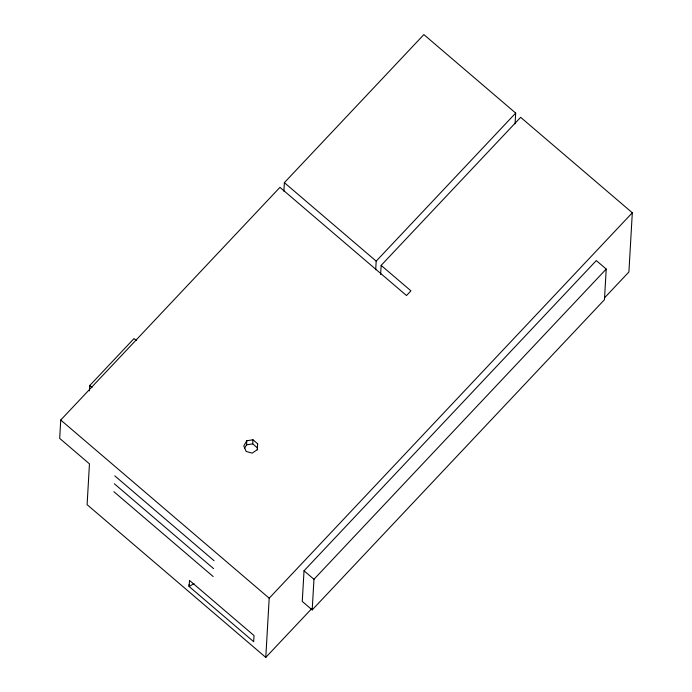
<?xml version="1.0" encoding="UTF-8"?>
<svg xmlns="http://www.w3.org/2000/svg" width="692" height="692" viewBox="0 0 692 692"><rect width="100%" height="100%" fill="white"/><g stroke="black" fill="none" stroke-linecap="round" stroke-linejoin="round"><path stroke-width="1.04" d="M604.445 297.932L628.907 271.973L632.315 212.773L520.644 117.32L381.154 265.382L410.936 290.839L406.507 295.536L279.94 187.359L60.74 420.027L59.685 438.399L89.458 463.856L87.106 504.676L265.78 657.4L311.729 608.631M89.424 390.928L89.726 385.574L134.014 338.57L136.307 340.525M246.568 444.835L246.802 440.752L252.961 439.783L257.614 443.762L257.381 447.845L252.718 443.866L246.568 444.835L244.553 448.286M252.718 443.866L252.961 439.783M283.876 191.269L284.369 182.662L423.867 34.6L515.687 113.081L515.064 123.842M265.78 657.4L269.197 598.199L632.315 212.773M304.03 570.805L302.266 601.426L312.196 609.912L604.462 299.688L606.227 269.067L596.305 260.581L304.03 570.805L313.96 579.291L312.196 609.912M375.695 269.75L376.188 261.143L515.687 113.081M380.626 274.568L381.154 265.382M257.268 449.826L257.614 443.762M246.802 440.752L243.783 445.933L246.179 451.443L252.182 453.113L257.268 449.696M313.96 579.291L606.227 269.067M193.994 583.546L189.15 586.539L253.67 641.692L254.025 635.567L189.504 580.415L189.15 586.539L189.02 584.481M284.369 182.662L376.188 261.143M89.726 385.574L92.019 387.529M60.74 420.027L269.197 598.199M114.811 475.88L214.07 560.719M114.353 483.786L213.612 568.634M113.895 491.701L213.162 576.54"/></g></svg>
